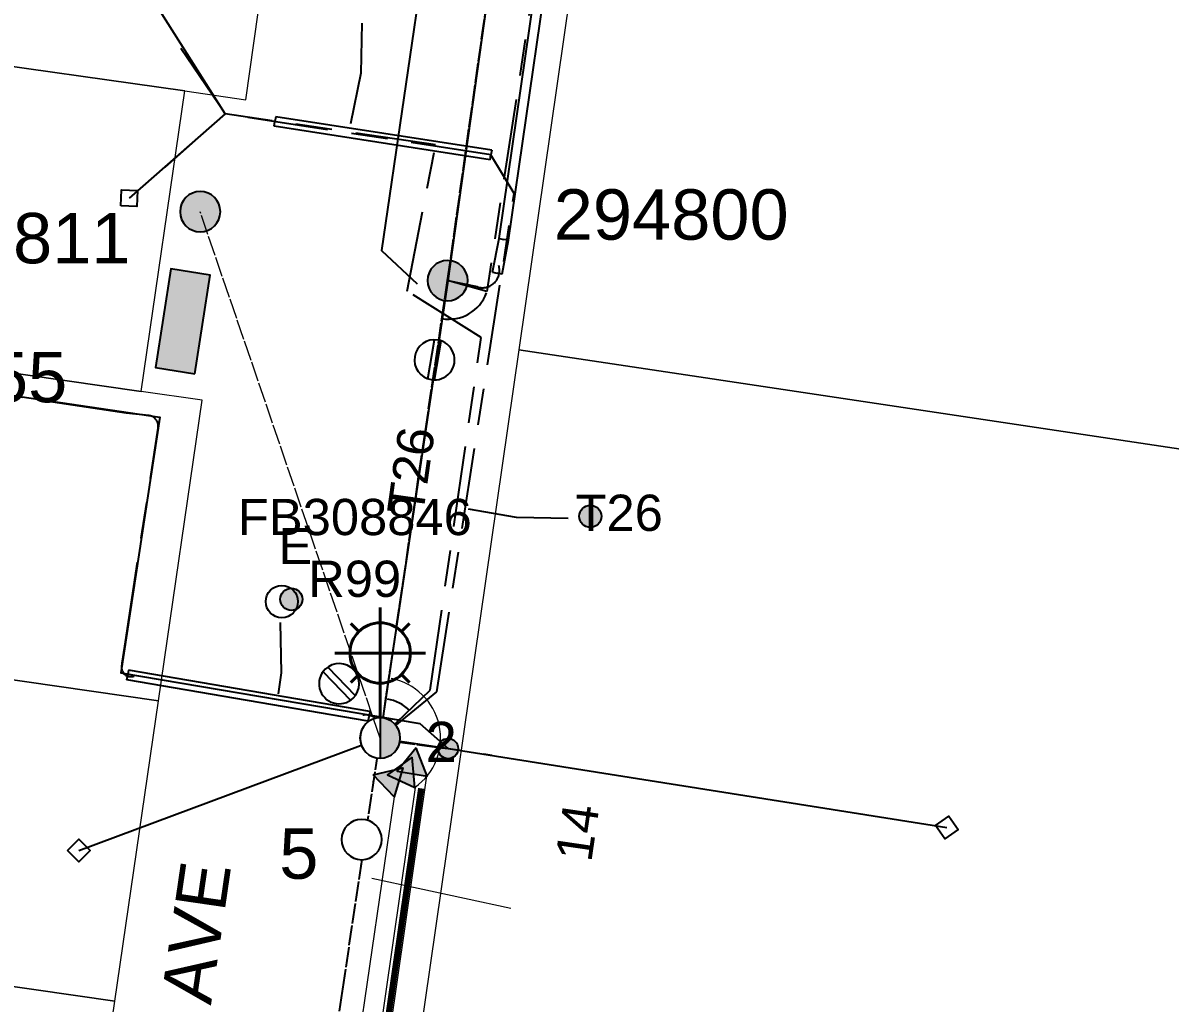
# Model space of a CAD drawing. Header units: metres. Extents: x 280709 to 281347, y 6137535 to 6138306.
# Drawn here: x 280972.4 to 281029.3, y 6137873.1 to 6137921.7 of the extents above; entities that cross this region are included whole.
import ezdxf
from ezdxf.enums import TextEntityAlignment as Align

# ---------------------------------------------------------------- set-up
doc = ezdxf.new("R2010")
doc.units = ezdxf.units.M
for name, pattern in [('Cable Exist OH', [1, 1, 0]), ('Cable Exist UG', [8.2, 4, -1.2, 1.8, -1.2]), ('Cable Remove', [2, 0, -2])]:
    doc.linetypes.add(name, pattern=pattern)
doc.layers.get('0').update_dxf_attribs({"color": 6})
for name, color, linetype in [('_User DUCT CONFIGS', 7, 'Continuous'), ('_User Miscellaneous1', 7, 'Continuous'), ('_User_LV_Exist', 7, 'Continuous'), ('Duct_SP_EXT', 7, 'Continuous'), ('Equip_LV_EXT', 7, 'Continuous'), ('Equip_SP_HV_NEW', 2, 'Continuous'), ('Equip_SP_LV_EXT', 7, 'Continuous'), ('Equip_SP_LV_NEW', 2, 'Continuous'), ('Equip_SP_SL_EXT', 7, 'Continuous'), ('Equip_SP_SL_NEW', 2, 'Continuous'), ('Mains_HV_EXT', 7, 'Continuous'), ('Mains_HV_NEW_U72', 2, 'Continuous'), ('Mains_LV_EXT', 7, 'Continuous'), ('Mains_LV_NEW_Hardwired', 2, 'Continuous'), ('Mains_LV_NEW_T84', 2, 'Continuous'), ('Mains_SL_EXT', 7, 'Continuous'), ('Mains_SL_NEW_R6', 2, 'Continuous'), ('OH_Details_SP_MISC', 7, 'Continuous'), ('Services_SP_EXT', 7, 'Continuous'), ('SupportsOH_SP_TR_HV_LV_SL_EXT', 7, 'Continuous'), ('SupportsOH_SP_TR_HV_LV_SL_NEW', 2, 'Continuous'), ('SupportsUG_SP_LV_EXT', 7, 'Continuous'), ('Trench_SP_EXT', 7, 'Continuous'), ('Trench_SP_NEW', 2, 'Continuous'), ('UG_Details_SP_MISC', 7, 'Continuous')]:
    doc.layers.add(name, color=color, linetype=linetype)
doc.layers.add('Cadastre Land Parcels_SP_EXT', color=9, linetype='Continuous', lineweight=5)
doc.layers.add('Cadastre Road Names_SP_HV_LV_SL_EXT', color=9, linetype='Continuous', lineweight=5)
doc.styles.add('iecARIAL', font='arial.ttf', dxfattribs={"height": 2})
doc.styles.add('POLE_LABEL', font='arial.ttf')
doc.styles.get("Standard").update_dxf_attribs({"font": 'arial.ttf'})
doc.linetypes.add('Cable 4', pattern='A,5.25,-0.1,["o",Standard,S=2,R=0,X=1.2,Y=-0.7],-4', length=9.35)
doc.linetypes.add('Cable E UG', pattern='A,6,-0.5,["E",Standard,S=1.7,R=0,X=0.5,Y=-1],-2.9', length=9.4)
doc.linetypes.add('Cable New UG', pattern='A,7,-0.25,["x",Standard,S=2,R=0,X=0.2,Y=-0.8],-2.1', length=9.35)
doc.linetypes.add('IE Trench HV', pattern='A,7,-0.2,["/",Standard,S=3,R=0,X=0.6,Y=-1.4],-2.5', length=9.7)

# ---------------------------------------------------------------- blocks, each defined once
blk = doc.blocks.new('PILLAR_EXT')
blk.add_hatch(color=256).paths.add_polyline_path([(-2.475, 0.99), (-2.475, -0.99), (2.475, -0.99), (2.475, 0.99)])
blk.add_lwpolyline([(-2.475, -0.99), (2.475, -0.99), (2.475, 0.99), (-2.475, 0.99)], close=True)
at = {"style": 'iecARIAL', "flags": 8}
blk.add_attdef('ASSET_NUM', (1.5, 3.5), '', height=2.5, dxfattribs=at)
for tag, p, flags in [('OWNED_BY', (0, -0.2), 9), ('STATE', (0, -0.4), 9), ('SUPPORT_TYPE', (0, -0.6), 9), ('USAGE', (0, -0.8), 9), ('LEGEND', (0, -1), 9), ('LOCATION', (0, -1.2), 9), ('STREETNAME', (0, -1.8), 9), ('NOTES', (0, -1.4), 9), ('PARENT', (0, -1.6), 9), ('SUBURB', (0, -2), 1)]:
    blk.add_attdef(tag, p, '', height=0.2, dxfattribs=dict(flags=flags))
blk = doc.blocks.new('DUCT_EXT')
blk.add_circle((0, 0.8), 0.8)
at = {"flags": 1}
blk.add_attdef('Z', (0, 0), '', height=0.2, dxfattribs=at)
at = {"flags": 9}
for tag, p in [('DUCT_CODE', (0, 0)), ('XSECT_TYPE', (0, -0.2)), ('STATE', (0, -0.6)), ('FB_REFERENCE', (0, -0.4)), ('NOTES', (0, -0.8))]:
    blk.add_attdef(tag, text='', height=0.2, dxfattribs=at).set_placement(p, align=Align.MIDDLE_LEFT)
blk = doc.blocks.new('LV_OH_LINKS_CLOSED_EXT')
for p, q in [((-0.166, 4.966), (-0.166, 3.002)), ((0.166, 4.966), (0.166, 3.002))]:
    blk.add_line(p, q)
blk.add_lwpolyline([(0, 2.988, 1), (0, 4.98, 1)], format="xyb", close=True)
at = {"flags": 9}
for tag, p in [('ACTUAL_STATUS', (0, 0)), ('OPERATING_VOLTAGE', (0, -0.6)), ('CONSTRUCTED_VOLTAGE', (0, -0.2)), ('NO_PHASES', (0, -0.4)), ('ORIENTATION', (0, -0.8)), ('OWNED_BY', (0, -1)), ('STATE', (0, -1.2)), ('SWITCH_TYPE', (0, -1.4)), ('USAGE', (0, -1.6)), ('NOTES', (0, -1.8))]:
    blk.add_attdef(tag, text='', height=0.2, dxfattribs=at).set_placement(p, align=Align.MIDDLE_LEFT)
at = {"flags": 1}
blk.add_attdef('Z', (0, 0), '', height=0.2, dxfattribs=at)
blk = doc.blocks.new('SL_LANTERN_EXT')
at = {"lineweight": 40}
for p, q in [((0, 1.968), (0, 6.468)), ((-1.459, 5.676), (-1.061, 5.278)), ((1.458, 5.676), (1.06, 5.278)), ((-2.25, 4.218), (2.25, 4.218)), ((-1.459, 2.759), (-1.061, 3.157)), ((1.458, 2.759), (1.06, 3.157)), ((0, 0), (0, 2.721))]:
    blk.add_line(p, q, dxfattribs=at)
blk.add_circle((0, 4.218), 1.5, dxfattribs=at)
at = {"style": 'iecARIAL', "flags": 9}
blk.add_attdef('ASSET_NUM', (1.5, 1.5), '', height=2.5, dxfattribs=at)
for tag, p, height, flags in [('CONSTRUCTED_VOLTAGE', (0.981, -0.653), 0.2, 9), ('CONTROL_TYPE', (0.981, -0.853), 0.2, 9), ('LANTERN_PURPOSE', (0.981, -1.053), 0.2, 9), ('LANTERN_TYPE', (0.981, -1.253), 0.2, 9), ('LNUMBER', (2.181, -3.253), 2.5, 8), ('OPERATING_VOLTAGE', (0.981, -1.653), 0.2, 9), ('ORIENTATION', (0.981, -1.853), 0.2, 9), ('NO_PHASES', (0.981, -1.453), 0.2, 9), ('OWNED_BY', (0.981, -2.053), 0.2, 9), ('STATE', (0.981, -2.253), 0.2, 9), ('USAGE', (0.981, -2.453), 0.2, 9), ('CEXIST', (0.981, -2.653), 0.2, 9), ('CNEW', (0.981, -2.853), 0.2, 9), ('CNUMBER', (0.981, -3.053), 0.2, 9), ('CREMOVE', (0.981, -3.253), 0.2, 9), ('CREPLACE', (0.981, -3.453), 0.2, 9), ('LKINGHEIGHT', (0.981, -3.653), 0.2, 9), ('LBRACKET', (0.981, -3.853), 0.2, 9), ('LBRACKETVOCAB', (0.981, -4.053), 0.2, 9), ('LCATEGORY', (0.981, -4.253), 0.2, 9), ('LCHARGE1', (0.981, -4.453), 0.2, 9), ('LCHARGE1PERCENT', (0.981, -4.653), 0.2, 9), ('LCHARGE2', (0.981, -4.853), 0.2, 9), ('LCHARGE2PERCENT', (0.981, -5.053), 0.2, 9), ('LCHARGE3', (0.981, -5.253), 0.2, 9), ('LCHARGE3PERCENT', (0.981, -5.453), 0.2, 9), ('LEXIST', (0.981, -5.653), 0.2, 9), ('LLAMP', (0.981, -5.853), 0.2, 9), ('LLAMPVOCAB', (0.981, -6.053), 0.2, 9), ('LMAST', (0.981, -6.253), 0.2, 9), ('LMASTVOCAB', (0.981, -6.453), 0.2, 9), ('LNEW', (0.981, -6.653), 0.2, 9), ('LANTNUMBER', (0.981, -6.853), 0.2, 9), ('LOUTREACH', (0.981, -7.253), 0.2, 9), ('LOUTREACHVOCAB', (0.981, -7.453), 0.2, 9), ('LRATECODE', (0.981, -7.653), 0.2, 9), ('LREMOVE', (0.981, -7.853), 0.2, 9), ('LREPLACE', (0.981, -8.053), 0.2, 9), ('LTYPE', (0.981, -8.253), 0.2, 9), ('LTYPEVOCAB', (0.981, -8.453), 0.2, 9), ('LEGEND', (0.981, -8.653), 0.2, 9), ('STREETNAME', (0.981, -9.253), 0.2, 9), ('LOCATION', (0.981, -8.853), 0.2, 9), ('NOTES', (0.981, -9.053), 0.2, 9), ('SUBURB', (0.981, -9.453), 0.2, 1)]:
    blk.add_attdef(tag, p, '', height=height, dxfattribs=dict(flags=flags))
blk = doc.blocks.new('CCP_EXT')
at = {"flags": 9}
for tag, p in [('OWNED_BY', (0, -1)), ('USAGE', (0, -1.2)), ('STATE', (0, -1.8)), ('LEGEND', (0, -1.4)), ('LIFE_SUPPORT', (0, -1.6)), ('NOTES', (0, -2))]:
    blk.add_attdef(tag, text='', height=0.2, dxfattribs=at).set_placement(p, align=Align.MIDDLE_LEFT)
blk.add_wipeout([(0, 0.566), (0.566, 0), (0, -0.566), (-0.566, 0)])
blk.add_lwpolyline([(-0.566, 0), (0, 0.566), (0.566, 0), (0, -0.566), (-0.566, 0)])
at = {"flags": 1}
blk.add_attdef('Z', (0, 0), '', height=0.2, dxfattribs=at)
at = {"flags": 9}
for tag, p in [('CCP_TYPE', (0, 0)), ('OPERATING_VOLTAGE', (0, -0.6)), ('CONSTRUCTED_VOLTAGE', (0, -0.2)), ('NO_PHASES', (0, -0.4)), ('ORIENTATION', (0, -0.8))]:
    blk.add_attdef(tag, text='', height=0.2, dxfattribs=at).set_placement(p, align=Align.MIDDLE_LEFT)
blk = doc.blocks.new('POLE_EXT')
blk.add_hatch(color=256).paths.add_polyline_path([(-1, 0, 1), (1, 0, 1)])
blk.add_lwpolyline([(-1, 0, 1), (1, 0, 1)], format="xyb", close=True)
for tag, height, flags, p in [('pNumber', 2.5, 8, (-17.84, 2.067)), ('OWNED_BY', 0.2, 9, (1.355, -0.4)), ('PARENT', 0.2, 9, (1.355, -0.6)), ('SPECIAL_USE', 0.2, 9, (1.355, -0.8)), ('STATE', 0.2, 9, (1.355, -1)), ('USAGE', 0.2, 9, (1.355, -1.2)), ('cLV', 0.2, 9, (1.355, -1.4)), ('hDepth', 0.2, 9, (1.355, -1.6)), ('hDia', 0.2, 9, (1.355, -1.8)), ('cHV', 0.2, 9, (1.355, -2)), ('LBRACKET', 0.2, 9, (1.355, -2.2)), ('LExisting', 0.2, 9, (1.355, -2.4)), ('LANTNUMBER', 0.2, 9, (1.355, -2.6)), ('LOther', 0.2, 9, (1.355, -2.8)), ('cLinedev', 0.2, 9, (1.355, -3.4)), ('LRemove', 0.2, 9, (1.355, -3)), ('LEGEND', 0.2, 9, (1.355, -3.2)), ('pExisting', 0.2, 9, (1.355, -3.8)), ('LOCATION', 0.2, 9, (1.355, -3.6)), ('PFNUMBER', 0.2, 9, (1.355, -4)), ('pFooting', 0.2, 9, (1.355, -4.4)), ('pNew', 0.2, 9, (1.355, -4.6)), ('NEWPFNUMBER', 0.2, 9, (1.355, -4.2)), ('pRelocate', 0.2, 9, (1.355, -5)), ('pRemove', 0.2, 9, (1.355, -5.2)), ('pReplace', 0.2, 9, (1.355, -5.4)), ('pStay', 0.2, 9, (1.355, -5.6)), ('cspan', 0.2, 9, (1.355, -6)), ('STREETNAME', 0.2, 9, (1.355, -6.2)), ('pType', 0.2, 9, (1.355, -5.8)), ('SUBURB', 0.2, 9, (1.355, -6.4)), ('NOTES', 0.2, 9, (1.355, -6.6)), ('MAINTAINED_BY', 0.2, 9, (1.355, -6.814)), ('OPERATED_BY', 0.2, 9, (1.355, -7.014))]:
    blk.add_attdef(tag, text='', height=height, dxfattribs=dict(flags=flags)).set_placement(p, align=Align.MIDDLE_LEFT)
at = {"style": 'POLE_LABEL'}
for tag, height, flags, p in [('ASSET_NUM', 2.5, 8, (2, 2)), ('STRUCTURE_PLANT_NUMBER', 0.2, 9, (1.355, 0.028)), ('STREET_CODE', 0.2, 9, (1.355, -0.2))]:
    blk.add_attdef(tag, text='', height=height, dxfattribs=dict(at, flags=flags)).set_placement(p, align=Align.MIDDLE_LEFT)
at = {"flags": 1}
blk.add_attdef('Z', (1.355, -7.328), '', height=0.2, dxfattribs=at)
blk = doc.blocks.new('CABLE_LARGE_EXT')
h = blk.add_hatch(color=256)
edge = h.paths.add_edge_path()
edge.add_arc((0, 0.55), 0.55, 0, 360)
blk.add_circle((0, 0.55), 0.55)
at = {"flags": 1}
blk.add_attdef('Z', (0, 0), '', height=0.2, dxfattribs=at)
at = {"flags": 9}
for tag, p in [('COND_CODE', (0, 0)), ('XSECT_SIZE', (0, -0.6)), ('STATE', (0, -0.4)), ('FB_REFERENCE', (0, -0.2)), ('NOTES', (0, -0.8))]:
    blk.add_attdef(tag, text='', height=0.2, dxfattribs=at).set_placement(p, align=Align.MIDDLE_LEFT)
blk = doc.blocks.new('CONNECTOR_NODE_EXT')
h = blk.add_hatch(color=256)
edge = h.paths.add_edge_path()
edge.add_arc((0, 0), 0.5, 0, 360)
blk.add_circle((0, 0), 0.5)
at = {"flags": 1}
blk.add_attdef('Z', (0, 0), '', height=0.2, dxfattribs=at)
at = {"flags": 9}
for tag, p in [('CONNECTOR_TYPE', (0, 0)), ('OPERATING_VOLTAGE', (0, -0.6)), ('CONSTRUCTED_VOLTAGE', (0, -0.2)), ('NO_PHASES', (0, -0.4)), ('ORIENTATION', (0, -0.8)), ('SUBTYPE', (0, -1)), ('USAGE', (0, -1.2)), ('NOTES', (0, -1.4))]:
    blk.add_attdef(tag, text='', height=0.2, dxfattribs=at).set_placement(p, align=Align.MIDDLE_LEFT)
blk = doc.blocks.new('UGOH_NEW')
blk.add_hatch(color=256).paths.add_polyline_path([(-0.753, 1.698), (0.747, 1.698), (-0.003, 2.997)])
at = {"color": 1}
blk.add_lwpolyline([(-0.753, 1.698), (0.747, 1.698), (-0.003, 2.997)], close=True, dxfattribs=at)
for tag, flags, p in [('CONSTRUCTED_VOLTAGE', 9, (1.5, 0)), ('OPERATING_VOLTAGE', 9, (1.5, -0.2)), ('ORIENTATION', 9, (1.5, -0.4)), ('STATE', 9, (1.5, -0.6)), ('OWNED_BY', 9, (1.5, -1)), ('OPERATED_BY', 9, (1.5, -1.2)), ('USAGE', 9, (1.5, -0.8)), ('ACTUAL_STATUS', 9, (1.5, -1.6)), ('MAINTAINED_BY', 9, (1.5, -1.4)), ('NUMBER_OF_PHASES', 9, (1.5, -1.8)), ('TYPE', 1, (1.5, -2))]:
    blk.add_attdef(tag, text='', height=0.2, dxfattribs=dict(flags=flags)).set_placement(p, align=Align.MIDDLE_LEFT)
blk = doc.blocks.new('POLE_REPLACE_NEW')
for tag, height, flags, p in [('ASSET_NUM', 2.5, 8, (2, 2)), ('STREET_CODE', 0.2, 9, (1.5, 0)), ('OWNED_BY', 0.2, 9, (1.5, -0.2)), ('SPECIAL_USE', 0.2, 9, (1.5, -0.6)), ('PARENT', 0.2, 9, (1.5, -0.4)), ('cLV', 0.2, 9, (1.5, -1.2)), ('STATE', 0.2, 9, (1.5, -0.8)), ('USAGE', 0.2, 9, (1.5, -1)), ('cHV', 0.2, 9, (1.5, -1.8)), ('hDepth', 0.2, 9, (1.5, -1.4)), ('hDia', 0.2, 9, (1.5, -1.6)), ('LBRACKET', 0.2, 9, (1.5, -2)), ('LExisting', 0.2, 9, (1.5, -2.2)), ('LANTNUMBER', 0.2, 9, (1.5, -2.4)), ('LOther', 0.2, 9, (1.5, -2.6)), ('LRemove', 0.2, 9, (1.5, -2.8)), ('cLinedev', 0.2, 9, (1.5, -3.2)), ('pExisting', 0.2, 9, (1.5, -3.4)), ('LEGEND', 0.2, 9, (1.5, -3)), ('pFooting', 0.2, 9, (1.5, -4)), ('PFNUMBER', 0.2, 9, (1.5, -3.6)), ('NEWPFNUMBER', 0.2, 9, (1.5, -3.8)), ('pNew', 0.2, 9, (1.5, -4.2)), ('pNumber', 0.2, 9, (1.5, -4.4)), ('pRelocate', 0.2, 9, (1.5, -4.6)), ('pRemove', 0.2, 9, (1.5, -4.8)), ('pReplace', 0.2, 9, (1.5, -5)), ('pStay', 0.2, 9, (1.5, -5.2)), ('cspan', 0.2, 9, (1.5, -5.6)), ('pType', 0.2, 9, (1.5, -5.4)), ('SUBURB', 0.2, 9, (1.5, -5.8)), ('STREETNAME', 0.2, 9, (1.5, -6)), ('LOCATION', 0.2, 9, (1.5, -6.2)), ('OPERATED_BY', 0.2, 9, (1.5, -6.6)), ('NOTES', 0.2, 9, (1.5, -6.4)), ('MAINTAINED_BY', 0.2, 9, (1.5, -6.8)), ('Z', 0.2, 1, (1.5, -7))]:
    blk.add_attdef(tag, text='', height=height, dxfattribs=dict(flags=flags)).set_placement(p, align=Align.MIDDLE_LEFT)
at = {"style": 'POLE_LABEL', "flags": 9}
blk.add_attdef('STRUCTURE_PLANT_NUMBER', text='', height=0.2, dxfattribs=at).set_placement((1.5, 0.242), align=Align.MIDDLE_LEFT)
blk.add_wipeout([(0, 1), (-0.125, 0.992), (-0.249, 0.969), (-0.368, 0.93), (-0.482, 0.876), (-0.588, 0.809), (-0.685, 0.729), (-0.771, 0.637), (-0.844, 0.536), (-0.905, 0.426), (-0.951, 0.309), (-0.982, 0.187), (-0.998, 0.063), (-0.998, -0.063), (-0.982, -0.187), (-0.951, -0.309), (-0.905, -0.426), (-0.844, -0.536), (-0.771, -0.637), (-0.685, -0.729), (-0.588, -0.809), (-0.482, -0.876), (-0.368, -0.93), (-0.249, -0.969), (-0.125, -0.992), (0, -1), (0.125, -0.992), (0.249, -0.969), (0.368, -0.93), (0.482, -0.876), (0.588, -0.809), (0.685, -0.729), (0.771, -0.637), (0.844, -0.536), (0.905, -0.426), (0.951, -0.309), (0.982, -0.187), (0.998, -0.063), (0.998, 0.063), (0.982, 0.187), (0.951, 0.309), (0.905, 0.426), (0.844, 0.536), (0.771, 0.637), (0.685, 0.729), (0.588, 0.809), (0.482, 0.876), (0.368, 0.93), (0.249, 0.969), (0.125, 0.992)])
h = blk.add_hatch(color=256)
edge = h.paths.add_edge_path()
edge.add_arc((0, 0), 1, 270, 450)
edge.add_line((0, 1), (0, -1))
blk.add_lwpolyline([(0, 1), (0, -1)])
at = {"lineweight": -3}
blk.add_arc((0, 0), 1, 90, 270, dxfattribs=at)
blk.add_arc((0, 0), 1, 270, 90)
blk = doc.blocks.new('POLE_NEW')
for tag, height, flags, p in [('pNumber', 2.5, 8, (-17.84, 2.067)), ('OWNED_BY', 0.2, 9, (1.145, -0.4)), ('PARENT', 0.2, 9, (1.145, -0.6)), ('SPECIAL_USE', 0.2, 9, (1.145, -0.8)), ('STATE', 0.2, 9, (1.145, -1)), ('USAGE', 0.2, 9, (1.145, -1.2)), ('cLV', 0.2, 9, (1.145, -1.4)), ('hDepth', 0.2, 9, (1.145, -1.6)), ('hDia', 0.2, 9, (1.145, -1.8)), ('cHV', 0.2, 9, (1.145, -2)), ('LBRACKET', 0.2, 9, (1.145, -2.2)), ('LExisting', 0.2, 9, (1.145, -2.4)), ('LANTNUMBER', 0.2, 9, (1.145, -2.6)), ('LOther', 0.2, 9, (1.145, -2.8)), ('cLinedev', 0.2, 9, (1.145, -3.4)), ('LRemove', 0.2, 9, (1.145, -3)), ('LEGEND', 0.2, 9, (1.145, -3.2)), ('pExisting', 0.2, 9, (1.145, -3.6)), ('PFNUMBER', 0.2, 9, (1.145, -3.8)), ('NEWPFNUMBER', 0.2, 9, (1.145, -4)), ('pFooting', 0.2, 9, (1.145, -4.2)), ('pNew', 0.2, 9, (1.145, -4.4)), ('pRelocate', 0.2, 9, (1.145, -4.8)), ('pRemove', 0.2, 9, (1.145, -5)), ('pReplace', 0.2, 9, (1.145, -5.2)), ('pStay', 0.2, 9, (1.145, -5.4)), ('pType', 0.2, 9, (1.145, -5.6)), ('cspan', 0.2, 9, (1.145, -5.8)), ('SUBURB', 0.2, 9, (1.145, -6)), ('STREETNAME', 0.2, 9, (1.145, -6.2)), ('OPERATED_BY', 0.2, 9, (1.145, -6.887)), ('LOCATION', 0.2, 9, (1.145, -6.4)), ('NOTES', 0.2, 9, (1.145, -6.6)), ('MAINTAINED_BY', 0.2, 9, (1.145, -7.22))]:
    blk.add_attdef(tag, text='', height=height, dxfattribs=dict(flags=flags)).set_placement(p, align=Align.MIDDLE_LEFT)
at = {"style": 'POLE_LABEL'}
for tag, height, flags, p in [('ASSET_NUM', 2.5, 8, (2, 2)), ('STRUCTURE_PLANT_NUMBER', 0.2, 9, (1.145, 0.093)), ('STREET_CODE', 0.2, 9, (1.145, -0.2))]:
    blk.add_attdef(tag, text='', height=height, dxfattribs=dict(at, flags=flags)).set_placement(p, align=Align.MIDDLE_LEFT)
at = {"flags": 1}
blk.add_attdef('Z', (1.145, -7.594), '', height=0.2, dxfattribs=at)
blk.add_wipeout([(0.068, 0.998), (-0.058, 0.998), (-0.182, 0.983), (-0.304, 0.953), (-0.421, 0.907), (-0.532, 0.847), (-0.634, 0.774), (-0.725, 0.688), (-0.806, 0.592), (-0.874, 0.486), (-0.928, 0.373), (-0.967, 0.254), (-0.991, 0.13), (-1, 0.005), (-0.993, -0.12), (-0.97, -0.244), (-0.932, -0.363), (-0.879, -0.477), (-0.812, -0.584), (-0.732, -0.681), (-0.641, -0.767), (-0.54, -0.842), (-0.43, -0.903), (-0.314, -0.949), (-0.192, -0.981), (-0.068, -0.998), (0.058, -0.998), (0.182, -0.983), (0.304, -0.953), (0.421, -0.907), (0.532, -0.847), (0.634, -0.774), (0.725, -0.688), (0.806, -0.592), (0.874, -0.486), (0.928, -0.373), (0.967, -0.254), (0.991, -0.13), (1, -0.005), (0.993, 0.12), (0.97, 0.244), (0.932, 0.363), (0.879, 0.477), (0.812, 0.584), (0.732, 0.681), (0.641, 0.767), (0.54, 0.842), (0.43, 0.903), (0.314, 0.949), (0.192, 0.981)])
at = {"lineweight": -3}
blk.add_lwpolyline([(-1, 0, 1), (1, 0, 1)], format="xyb", close=True, dxfattribs=at)

msp = doc.modelspace()

# ---------------------------------------------------------------- linework, layer by layer
at = {"layer": '_User DUCT CONFIGS'}
for points in [[(280989.23, 6137921.682), (280989.174, 6137919.194), (280988.661, 6137916.687)], [(280999.45, 6137897.115), (280996.903, 6137897.158), (280994.521, 6137897.57)], [(280985.167, 6137891.952), (280985.215, 6137889.461), (280985.082, 6137888.417)]]:
    msp.add_lwpolyline(points, dxfattribs=at)
at = {"layer": 'Cadastre Land Parcels_SP_EXT', "linetype": 'Continuous'}
for points in [[(281086.769, 6137935.096), (281093.081, 6137969.872), (281090.651, 6137973.273), (281011.554, 6137985.144), (281008.112, 6137982.578), (280997.012, 6137905.478), (281036.794, 6137899.515), (281078.287, 6137893.302), (281086.769, 6137935.096)], [(280986.29, 6137937.921), (280983.27, 6137938.357), (280936.888, 6137944.996), (280936.458, 6137945.057), (280935.101, 6137935.684), (280933.536, 6137924.956), (280980.44, 6137918.317), (280983.464, 6137917.88), (280986.29, 6137937.921)], [(280980.44, 6137918.317), (280933.536, 6137924.956), (280925.331, 6137926.116), (280924.408, 6137919.724), (280923.199, 6137911.348), (280978.278, 6137903.414), (280980.44, 6137918.317)], [(280981.298, 6137902.98), (280978.278, 6137903.414), (280923.199, 6137911.348), (280881.619, 6137917.339), (280879.454, 6137902.399), (280921.027, 6137896.445), (280979.146, 6137888.063), (280981.298, 6137902.98)], [(281036.794, 6137899.515), (280997.012, 6137905.478), (280991.246, 6137865.427), (281031.028, 6137859.463), (281036.794, 6137899.515)], [(280979.146, 6137888.063), (280921.027, 6137896.445), (280918.868, 6137881.537), (280976.975, 6137873.169), (280979.146, 6137888.063)], [(280976.975, 6137873.169), (280918.868, 6137881.537), (280877.302, 6137887.523), (280875.142, 6137872.617), (280920.393, 6137866.104), (280971.809, 6137858.699), (280974.815, 6137858.267), (280976.975, 6137873.169)]]:
    msp.add_lwpolyline(points, close=True, dxfattribs=at)
at = {"layer": 'Duct_SP_EXT'}
for p, q in [((280996.03, 6137910.997), (281000.109, 6137939.249)), ((280996.504, 6137910.917), (281000.584, 6137939.18)), ((280995.706, 6137909.33), (280996.031, 6137911.003)), ((280996.031, 6137911.003), (280996.03, 6137910.997)), ((280996.03, 6137910.997), (280996.267, 6137910.957)), ((280996.031, 6137911.003), (280996.267, 6137910.957)), ((280996.502, 6137910.911), (280996.267, 6137910.957)), ((280996.504, 6137910.917), (280996.267, 6137910.957)), ((280996.177, 6137909.238), (280996.502, 6137910.911)), ((280996.502, 6137910.911), (280996.504, 6137910.917)), ((280995.706, 6137909.33), (280995.941, 6137909.284)), ((280996.177, 6137909.238), (280995.941, 6137909.284)), ((280977.575, 6137889.113), (280977.616, 6137889.35)), ((280977.656, 6137889.587), (280977.616, 6137889.35)), ((280989.622, 6137887.532), (280977.656, 6137889.587)), ((280989.541, 6137887.059), (280977.575, 6137889.113)), ((280989.541, 6137887.059), (280989.582, 6137887.295)), ((280989.622, 6137887.532), (280989.582, 6137887.295))]:
    msp.add_line(p, q, dxfattribs=at)
at = {"layer": 'Mains_HV_EXT', "linetype": 'Cable E UG'}
msp.add_lwpolyline([(280980.117, 6137942.003), (280982.118, 6137940.269), (280994.236, 6137937.907), (280993.519, 6137933.132), (280993.519, 6137933.132), (280990.196, 6137910.411), (280991.968, 6137908.743)], dxfattribs=at)
at = {"layer": 'Mains_HV_EXT', "linetype": 'Cable Exist OH'}
msp.add_lwpolyline([(280990.131, 6137886.219), (280993.478, 6137908.911), (280997.412, 6137936.812)], dxfattribs=at)
at = {"layer": 'Mains_HV_NEW_U72', "color": 2, "linetype": 'Cable New UG', "lineweight": 0, "flags": 128}
msp.add_lwpolyline([(280990.824, 6137883.303), (280987.766, 6137862.304), (280990.574, 6137861.878), (280994.359, 6137860.239)], dxfattribs=at)
at = {"layer": 'Mains_LV_EXT', "linetype": 'Cable Exist UG'}
for points in [[(280984.224, 6137941.39), (280986.021, 6137941.092), (281000.99, 6137938.994), (281000.99, 6137938.994), (281000.472, 6137935.44), (280999.343, 6137934.114), (280995.422, 6137908.363), (280993.478, 6137908.911)], [(280990.131, 6137886.219), (280992.614, 6137888.602), (280995.149, 6137906.083), (280991.474, 6137908.392), (280992.882, 6137915.649), (280982.439, 6137917.184)]]:
    msp.add_lwpolyline(points, dxfattribs=at)
at = {"layer": 'Mains_LV_EXT', "linetype": 'Cable Exist OH'}
for points in [[(280993.478, 6137908.911), (280997.412, 6137936.812)], [(280990.131, 6137886.219), (280993.478, 6137908.911)], [(280990.859, 6137886.043), (280993.5, 6137885.695)]]:
    msp.add_lwpolyline(points, dxfattribs=at)
at = {"layer": 'Mains_LV_EXT', "linetype": 'Continuous'}
for points in [[(280993.2, 6137907.025, 0.359846), (280995.405, 6137908.3)], [(280991.603, 6137887.584, 0.159764), (280990.494, 6137888.152)]]:
    msp.add_lwpolyline(points, format="xyb", dxfattribs=at)
at = {"layer": 'Mains_LV_NEW_Hardwired', "color": 2, "linetype": 'Continuous', "lineweight": 0}
msp.add_arc((280990.131, 6137886.219), 2.997, 305.2411, 79.3737, dxfattribs=at)
at = {"layer": 'Mains_LV_NEW_T84', "color": 2, "linetype": 'Cable New UG', "lineweight": 0, "flags": 128}
msp.add_lwpolyline([(280991.861, 6137883.771), (280989.249, 6137865.592)], dxfattribs=at)
at = {"layer": 'Mains_SL_EXT', "linetype": 'Cable Exist OH'}
for points in [[(280990.131, 6137886.219), (280993.478, 6137908.911), (280997.412, 6137936.812)], [(280981.168, 6137825.888), (280990.131, 6137886.219)]]:
    msp.add_lwpolyline(points, dxfattribs=at)
at = {"layer": 'Mains_SL_NEW_R6', "color": 2, "linetype": 'Cable 4', "lineweight": 0, "flags": 128}
msp.add_lwpolyline([(280984.177, 6137826.849), (280992.453, 6137884.339)], dxfattribs=at)
at = {"layer": 'OH_Details_SP_MISC', "color": 7, "linetype": 'Continuous', "flags": 128}
msp.add_lwpolyline([(280990.131, 6137886.219), (280993.499, 6137908.905), (280997.412, 6137936.812)], dxfattribs=at)
at = {"layer": 'OH_Details_SP_MISC', "linetype": 'Cable Remove', "flags": 128}
msp.add_lwpolyline([(280981.168, 6137825.887), (280990.131, 6137886.219), (280990.131, 6137886.219)], dxfattribs=at)
at = {"layer": 'Services_SP_EXT'}
for points in [[(280982.439, 6137917.184), (280978.869, 6137922.82)], [(280954.356, 6137908.491), (280953.997, 6137905.856), (280979.203, 6137902.131), (280977.266, 6137889.461), (280992.097, 6137886.933), (280993.5, 6137885.695)]]:
    msp.add_lwpolyline(points, dxfattribs=at)
at = {"layer": 'Trench_SP_EXT', "linetype": 'Cable Exist UG'}
for points in [[(280982.439, 6137917.184), (280980.244, 6137920.426)], [(280982.439, 6137917.184), (280979.231, 6137914.325)], [(280990.131, 6137886.219), (280992.947, 6137888.518), (280996.783, 6137913.236), (280995.629, 6137915.143), (280982.439, 6137917.184)], [(280990.131, 6137886.219), (280995.67, 6137885.372)]]:
    msp.add_lwpolyline(points, dxfattribs=at)
for points in [[(280996.013, 6137909.654, -0.605065), (280994.956, 6137908.596), (280994.956, 6137908.596), (280993.499, 6137908.905)], [(280977.935, 6137889.295, -0.663021), (280977.337, 6137889.925), (280977.337, 6137889.925), (280977.499, 6137890.987), (280979.121, 6137901.595), (280979.121, 6137901.595, 0.427817), (280978.667, 6137902.214), (280978.667, 6137902.214), (280977.53, 6137902.341), (280954.407, 6137905.785), (280954.407, 6137905.785, -0.434009), (280954.06, 6137906.321), (280954.06, 6137906.321), (280954.243, 6137907.665)], [(280989.271, 6137887.348, -0.586914), (280990.15, 6137886.344)]]:
    msp.add_lwpolyline(points, format="xyb", dxfattribs=at)
at = {"layer": 'Trench_SP_NEW', "linetype": 'IE Trench HV', "const_width": 0.3, "flags": 128}
msp.add_lwpolyline([(280987.891, 6137825.882), (280992.778, 6137858.519), (280988.62, 6137859.117), (280992.163, 6137883.723)], dxfattribs=at)
at = {"layer": 'UG_Details_SP_MISC'}
for p, q in [((280984.88, 6137916.564), (280984.916, 6137916.801)), ((280984.953, 6137917.038), (280984.916, 6137916.801)), ((280995.665, 6137915.38), (280984.953, 6137917.038)), ((280995.592, 6137914.906), (280984.88, 6137916.564)), ((280995.592, 6137914.906), (280995.629, 6137915.143)), ((280995.665, 6137915.38), (280995.629, 6137915.143))]:
    msp.add_line(p, q, dxfattribs=at)

# ---------------------------------------------------------------- block references
at = {"layer": '_User DUCT CONFIGS'}
for name, p in [('CABLE_LARGE_EXT', (281000.553, 6137896.667)), ('DUCT_EXT', (280985.257, 6137892.186)), ('CABLE_LARGE_EXT', (280985.731, 6137892.552))]:
    msp.add_blockref(name, p, dxfattribs=at)
at = {"layer": 'Equip_LV_EXT'}
msp.add_blockref('CONNECTOR_NODE_EXT', (280993.5, 6137885.695), dxfattribs=at)
at = {"layer": 'Equip_SP_HV_NEW', "linetype": 'Cable New UG', "lineweight": 0, "xscale": -1, "rotation": 193.4185308215116}
msp.add_blockref('UGOH_NEW', (280990.131, 6137886.219), dxfattribs=at)
at = {"layer": 'Equip_SP_LV_EXT'}
for p, rotation in [((280993.478, 6137908.911), 170.6296507335048), ((280990.859, 6137886.043), 43.84854206450592)]:
    msp.add_blockref('LV_OH_LINKS_CLOSED_EXT', p, dxfattribs=dict(at, rotation=rotation))
at = {"layer": 'Equip_SP_LV_NEW', "linetype": 'Cable New UG', "lineweight": 0, "rotation": 215.18447319257}
msp.add_blockref('UGOH_NEW', (280990.131, 6137886.219), dxfattribs=at)
at = {"layer": 'Equip_SP_SL_EXT'}
msp.add_blockref('SL_LANTERN_EXT', (280990.131, 6137886.219), dxfattribs=at)
at = {"layer": 'Equip_SP_SL_NEW', "linetype": 'Cable 4', "lineweight": 0, "rotation": 230.8533427907528}
msp.add_blockref('UGOH_NEW', (280990.131, 6137886.219), dxfattribs=at)
at = {"layer": 'SupportsOH_SP_TR_HV_LV_SL_EXT'}
ref = msp.add_blockref('POLE_EXT', (280993.478, 6137908.911), dxfattribs=at)
ref.add_attrib('ASSET_NUM', '294800', dxfattribs={"layer": '0', "height": 2.5, "style": 'POLE_LABEL'}).set_placement((280998.741, 6137912.191), align=Align.MIDDLE_LEFT)
at = {"layer": 'SupportsUG_SP_LV_EXT'}
ref = msp.add_blockref('PILLAR_EXT', (280980.341, 6137906.889), dxfattribs=dict(at, rotation=81.17166867217858))
ref.add_attrib('ASSET_NUM', '114455', dxfattribs={"layer": '0', "height": 2.5, "rotation": 359.9561, "style": 'iecARIAL'}).set_placement((280974.611, 6137904.125), align=Align.MIDDLE_RIGHT)

# ---------------------------------------------------------------- texts
at = {"layer": '_User DUCT CONFIGS'}
for s, p in [('FB308846', (280983.076, 6137896.284)), ('T26', (280999.821, 6137896.492)), ('E', (280985.091, 6137894.845)), ('R99', (280986.563, 6137893.22))]:
    msp.add_text(s, height=1.8, dxfattribs=at).set_placement(p)
at = {"layer": 'Cadastre Land Parcels_SP_EXT'}
msp.add_text('14', height=1.8, rotation=81.7051, dxfattribs=at).set_placement((281000.602, 6137880.019))
at = {"layer": 'Cadastre Road Names_SP_HV_LV_SL_EXT'}
msp.add_text('HAIGH AVE', height=2.5, rotation=81.7044, dxfattribs=at).set_placement((280980.002, 6137861.031))
at = {"layer": 'Mains_LV_EXT'}
msp.add_text('T26', height=1.8, rotation=82.0492, dxfattribs=at).set_placement((280992.252, 6137897.206))

# ---------------------------------------------------------------- next in the draw order: block references
at = {"layer": 'Services_SP_EXT'}
for p, rotation in [((280977.682, 6137913.002), 42.51631904502079), ((281018.24, 6137881.778), 350.2524783834904)]:
    msp.add_blockref('CCP_EXT', p, dxfattribs=dict(at, rotation=rotation))
msp.add_blockref('CCP_EXT', (280975.188, 6137880.643), dxfattribs=at)

# ---------------------------------------------------------------- next in the draw order: linework, layer by layer
for points in [[(280982.439, 6137917.184), (280977.682, 6137913.002)], [(280975.188, 6137880.643), (280990.131, 6137886.219)], [(280993.5, 6137885.695), (281018.24, 6137881.778)]]:
    msp.add_lwpolyline(points, dxfattribs=at)

# ---------------------------------------------------------------- next in the draw order: block references
at = {"layer": 'SupportsOH_SP_TR_HV_LV_SL_EXT'}
ref = msp.add_blockref('POLE_EXT', (280981.207, 6137912.33), dxfattribs=at)
ref.add_attrib('ASSET_NUM', '829811', dxfattribs={"layer": '0', "height": 2.5, "style": 'POLE_LABEL'}).set_placement((280977.751, 6137911.018), align=Align.MIDDLE_RIGHT)

# ---------------------------------------------------------------- next in the draw order: block references
at = {"layer": 'SupportsOH_SP_TR_HV_LV_SL_NEW'}
ref = msp.add_blockref('POLE_REPLACE_NEW', (280990.131, 6137886.219), dxfattribs=at)
ref.add_attrib('pNumber', '2', dxfattribs={"height": 2}).set_placement((280992.389, 6137886.027), align=Align.MIDDLE_LEFT)
ref = msp.add_blockref('POLE_NEW', (280989.217, 6137881.184), dxfattribs=at)
ref.add_attrib('ASSET_NUM', '5', dxfattribs={"layer": '0', "height": 2.5, "style": 'POLE_LABEL'}).set_placement((280985.127, 6137880.488), align=Align.MIDDLE_LEFT)

# ---------------------------------------------------------------- next in the draw order: linework, layer by layer
at = {"layer": '_User Miscellaneous1', "lineweight": 0, "flags": 128}
msp.add_lwpolyline([(280996.609, 6137877.759), (280989.721, 6137879.246)], dxfattribs=at)
at = {"layer": '_User_LV_Exist', "color": 7, "linetype": 'Cable Exist OH', "lineweight": 0, "flags": 128}
msp.add_lwpolyline([(280990.131, 6137886.219), (280981.207, 6137912.33)], dxfattribs=at)

doc.saveas('drawing.dxf')
